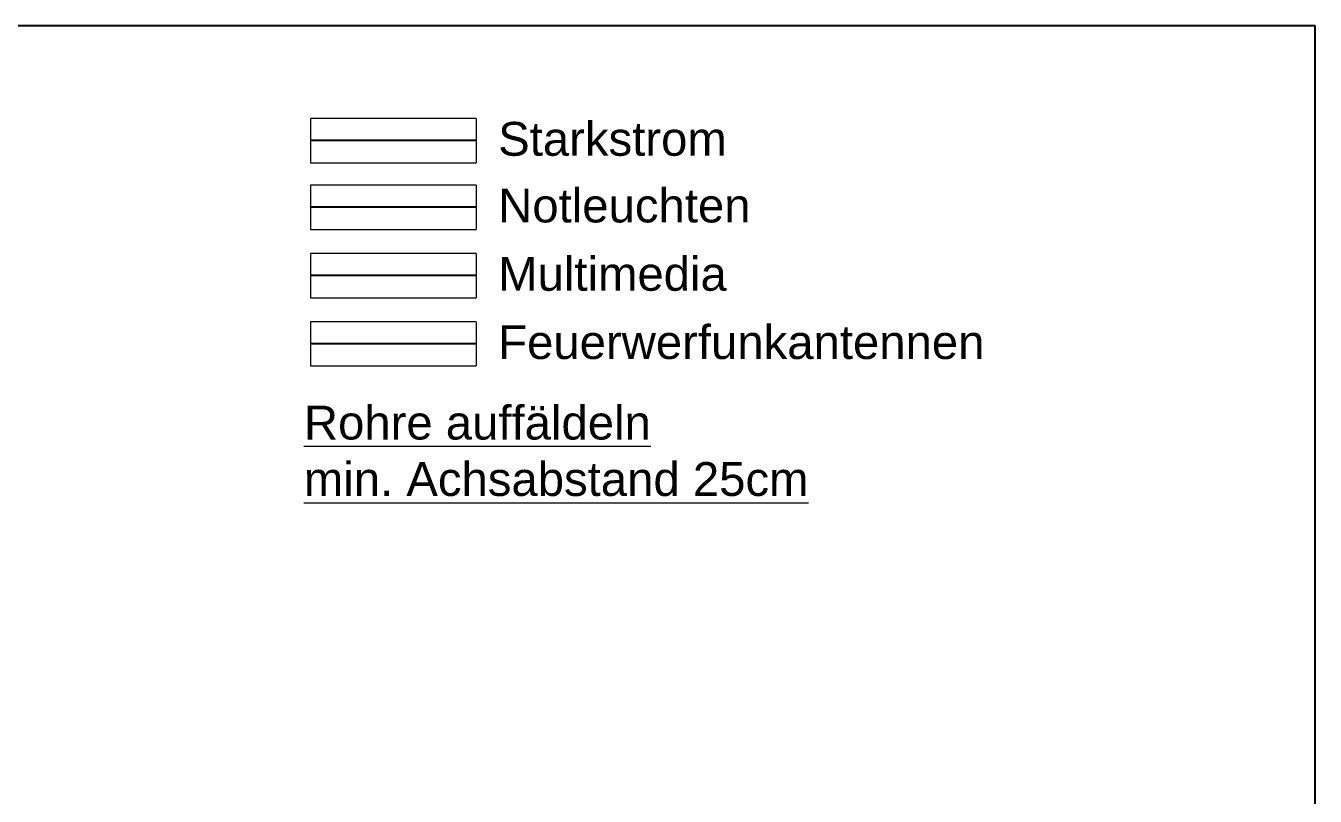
# Model space of a CAD drawing. Extents: x -882 to 613, y -179 to 366.
# Drawn here: x 374.3 to 607.6, y 226 to 365.5 of the extents above; entities that cross this region are included whole.
import ezdxf
from ezdxf.lldxf.tags import DXFTag

# ---------------------------------------------------------------- set-up
doc = ezdxf.new("R2010")
doc.units = 0
doc.layers.get('0').update_dxf_attribs({"lineweight": 13})
doc.layers.add('EL01_WAN_Text', color=7, linetype='Continuous', lineweight=13)
doc.layers.add('L_Röhre Boden', color=1, linetype='Continuous', lineweight=13, true_color=0xff0000)
doc.styles.get("Standard").update_dxf_attribs({"font": 'arial.ttf'})
tags = doc.linetypes.add('STRICHPUNKT2', pattern=[12.7, 6.35, -3.175, 0, -3.175]).pattern_tags.tags
tags[10:11] = [DXFTag(74, 4), DXFTag(75, 0), DXFTag(340, '0'), DXFTag(46, 0.0), DXFTag(50, 0.0), DXFTag(44, 0.0), DXFTag(45, 0.0)]
tags[8:9] = [DXFTag(74, 4), DXFTag(75, 0), DXFTag(340, '0'), DXFTag(46, 0.0), DXFTag(50, 0.0), DXFTag(44, 0.0), DXFTag(45, 0.0)]
tags[6:7] = [DXFTag(74, 4), DXFTag(75, 0), DXFTag(340, '0'), DXFTag(46, 0.0), DXFTag(50, 0.0), DXFTag(44, 0.0), DXFTag(45, 0.0)]
tags[4:5] = [DXFTag(74, 4), DXFTag(75, 0), DXFTag(340, '0'), DXFTag(46, 0.0), DXFTag(50, 0.0), DXFTag(44, 0.0), DXFTag(45, 0.0)]

# ---------------------------------------------------------------- blocks, each defined once
blk = doc.blocks.new('Wickelfalzrohr-A0UJ2JDTXE', base_point=(425.76, 328.66))
at = {"color": 0, "linetype": 'ByBlock', "lineweight": -2, "ltscale": 0.13}
for p, q in [((455.76, 336.66), (425.76, 336.66)), ((425.76, 336.66), (425.76, 334.32)), ((455.76, 336.66), (455.76, 334.32)), ((425.76, 334.32), (425.76, 331.01)), ((455.76, 334.32), (455.76, 331.01)), ((425.76, 331.01), (425.76, 328.66)), ((455.76, 331.01), (455.76, 328.66)), ((425.76, 328.66), (455.76, 328.66))]:
    blk.add_line(p, q, dxfattribs=at)
at = {"color": 0, "linetype": 'STRICHPUNKT2', "lineweight": 25, "ltscale": 0.25}
blk.add_line((455.76, 332.66), (425.76, 332.66), dxfattribs=at)
blk = doc.blocks.new('Wickelfalzrohr-A0UJ2JDVXE', base_point=(425.76, 340.73))
at = {"color": 0, "linetype": 'ByBlock', "lineweight": -2, "ltscale": 0.13}
for p, q in [((455.76, 348.73), (425.76, 348.73)), ((425.76, 348.73), (425.76, 346.39)), ((455.76, 348.73), (455.76, 346.39)), ((425.76, 346.39), (425.76, 343.08)), ((455.76, 346.39), (455.76, 343.08)), ((425.76, 343.08), (425.76, 340.73)), ((455.76, 343.08), (455.76, 340.73)), ((425.76, 340.73), (455.76, 340.73))]:
    blk.add_line(p, q, dxfattribs=at)
at = {"color": 0, "linetype": 'STRICHPUNKT2', "lineweight": 25, "ltscale": 0.25}
blk.add_line((455.76, 344.73), (425.76, 344.73), dxfattribs=at)
blk = doc.blocks.new('Wickelfalzrohr-A0UJ2JDXXE', base_point=(425.76, 316.3))
at = {"color": 0, "linetype": 'ByBlock', "lineweight": -2, "ltscale": 0.13}
for p, q in [((455.76, 324.3), (425.76, 324.3)), ((425.76, 324.3), (425.76, 321.96)), ((455.76, 324.3), (455.76, 321.96)), ((425.76, 321.96), (425.76, 318.64)), ((455.76, 321.96), (455.76, 318.64)), ((425.76, 318.64), (425.76, 316.3)), ((455.76, 318.64), (455.76, 316.3)), ((425.76, 316.3), (455.76, 316.3))]:
    blk.add_line(p, q, dxfattribs=at)
at = {"color": 0, "linetype": 'STRICHPUNKT2', "lineweight": 25, "ltscale": 0.25}
blk.add_line((455.76, 320.3), (425.76, 320.3), dxfattribs=at)
blk = doc.blocks.new('Wickelfalzrohr-A0UJ2JDZXE', base_point=(425.76, 303.94))
at = {"color": 0, "linetype": 'ByBlock', "lineweight": -2, "ltscale": 0.13}
for p, q in [((455.76, 311.94), (425.76, 311.94)), ((425.76, 311.94), (425.76, 309.6)), ((455.76, 311.94), (455.76, 309.6)), ((425.76, 309.6), (425.76, 306.28)), ((455.76, 309.6), (455.76, 306.28)), ((425.76, 306.28), (425.76, 303.94)), ((455.76, 306.28), (455.76, 303.94)), ((425.76, 303.94), (455.76, 303.94))]:
    blk.add_line(p, q, dxfattribs=at)
at = {"color": 0, "linetype": 'STRICHPUNKT2', "lineweight": 25, "ltscale": 0.25}
blk.add_line((455.76, 307.94), (425.76, 307.94), dxfattribs=at)

msp = doc.modelspace()

# ---------------------------------------------------------------- linework, layer by layer
at = {"color": 0, "linetype": 'ByBlock', "lineweight": -2, "ltscale": 0.13}
for p, q in [((607.58, 365.53), (-882.42, 365.53)), ((607.58, -174.47), (607.58, 365.53))]:
    msp.add_line(p, q, dxfattribs=at)

# ---------------------------------------------------------------- block references
at = {"layer": 'L_Röhre Boden', "color": 1, "ltscale": 0.13, "true_color": 0xff0000}
msp.add_blockref('Wickelfalzrohr-A0UJ2JDVXE', (425.76, 340.73), dxfattribs=at)
at = {"layer": 'L_Röhre Boden', "color": 98, "ltscale": 0.13, "true_color": 0x004c00}
msp.add_blockref('Wickelfalzrohr-A0UJ2JDTXE', (425.76, 328.66), dxfattribs=at)
at = {"layer": 'L_Röhre Boden', "color": 6, "ltscale": 0.13, "true_color": 0xff00ff}
msp.add_blockref('Wickelfalzrohr-A0UJ2JDXXE', (425.76, 316.3), dxfattribs=at)
at = {"layer": 'L_Röhre Boden', "color": 24, "ltscale": 0.13, "true_color": 0x993300}
msp.add_blockref('Wickelfalzrohr-A0UJ2JDZXE', (425.76, 303.94), dxfattribs=at)

# ---------------------------------------------------------------- texts
at = {"layer": 'EL01_WAN_Text', "ltscale": 0.13, "char_height": 3.5, "attachment_point": 1}
for s, insert, width in [('\\H1.75x;\\C7;Starkstrom', (459.74, 348.12), 70), ('\\H1.75x;\\C7;Notleuchten', (459.74, 336.05), 70), ('\\H1.75x;\\C7;Multimedia', (459.74, 323.68), 70), ('\\H1.75x;Feuerwerfunkantennen', (459.74, 311.32), 70), ('\\H1.75x;\\C1;\\LRohre auffäldeln\\Pmin. Achsabstand 25cm\\P', (424.58, 296.74), 101.5)]:
    msp.add_mtext(s, dxfattribs=dict(at, insert=insert, width=width))

doc.saveas('drawing.dxf')
